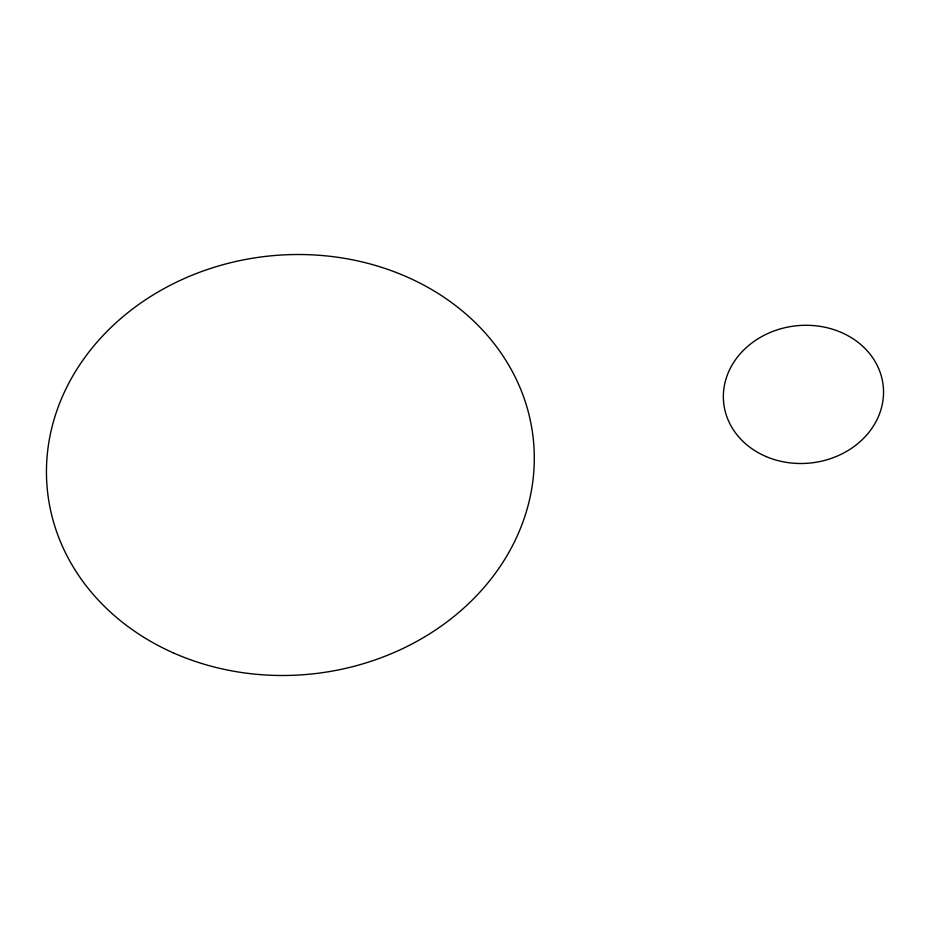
<?xml version="1.0" encoding="UTF-8"?>
<svg xmlns="http://www.w3.org/2000/svg" width="930" height="930" viewBox="0 0 930 930"><rect width="100%" height="100%" fill="white"/><g stroke="black" fill="none" stroke-linecap="round" stroke-linejoin="round"><path stroke-width="1.4" d="M766.134 456.572A80.224 68.983 -6.2 0 0 883.477 389.449A80.224 68.983 -6.2 0 0 760.717 337.16A80.224 68.983 -6.2 0 0 766.134 456.572M173.119 652.779A244.299 210.064 -6.2 0 0 534.239 453.491A244.299 210.064 -6.2 0 0 163.75 288.742A244.299 210.064 -6.2 0 0 173.119 652.779"/></g></svg>
